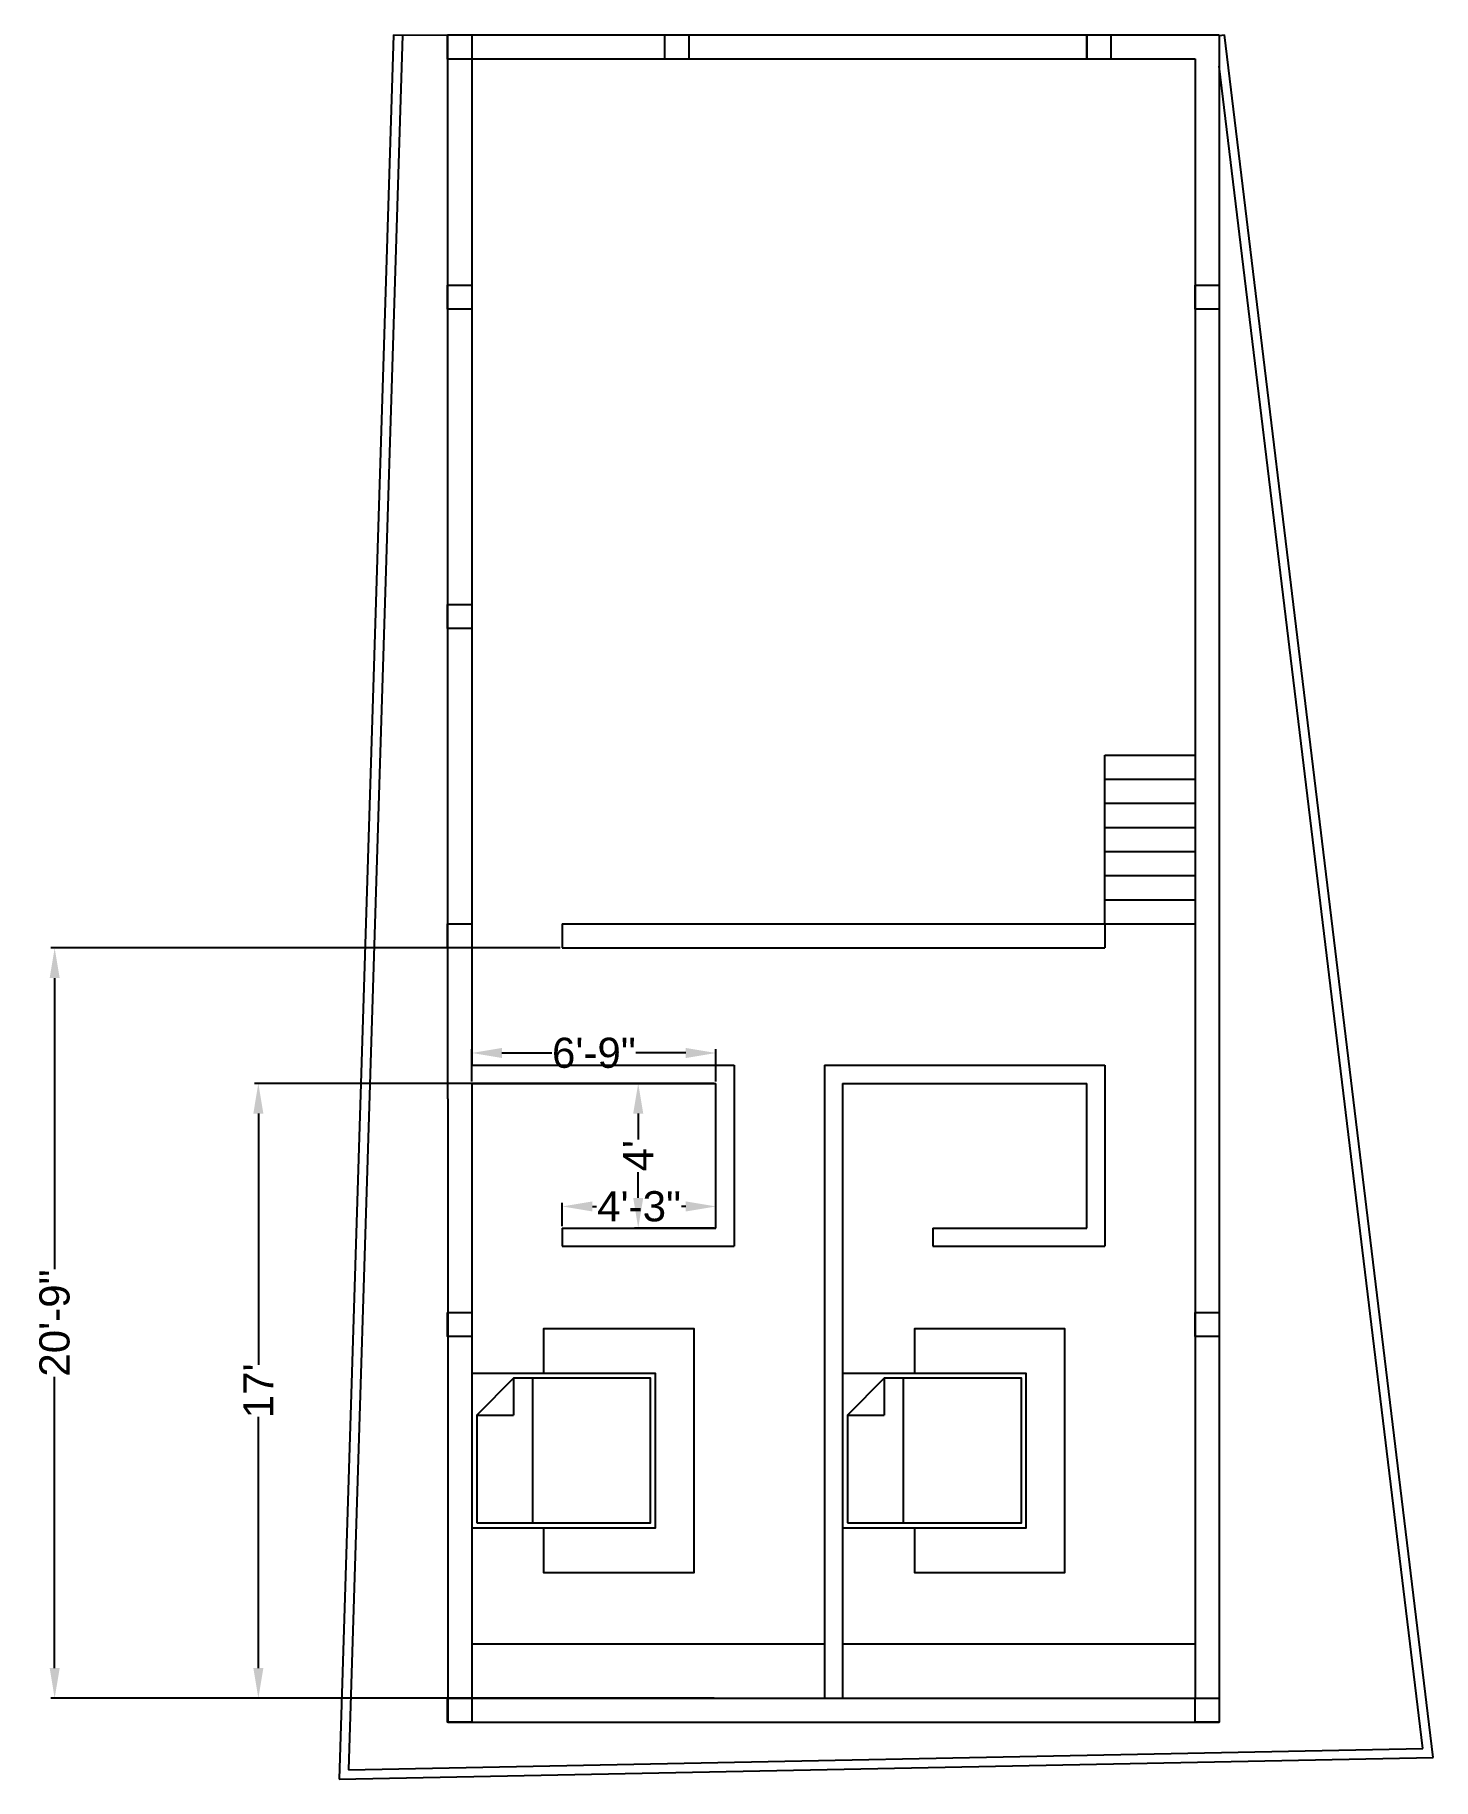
# Model space of a CAD drawing. Header units: inches. Extents: x 3347 to 3811, y 1428 to 2007.
import ezdxf

# ---------------------------------------------------------------- set-up
doc = ezdxf.new("R2010")
doc.units = ezdxf.units.IN
for name, color, linetype in [('bed room', 20, 'Continuous'), ('compund', 82, 'Continuous'), ('pillar', 82, 'Continuous'), ('stair', 130, 'Continuous'), ('wall', 7, 'Continuous')]:
    doc.layers.add(name, color=color, linetype=linetype)
doc.styles.get("Standard").update_dxf_attribs({"font": 'arial.ttf'})
doc.dimstyles.new('ISO-25', dxfattribs={"dimtxt": 10, "dimasz": 10, "dimexe": 1.25, "dimexo": 0.625, "dimtad": 0, "dimlunit": 4, "dimtxsty": 'Standard', "dimcen": 5, "dimadec": 0, "dimazin": 0, "dimtfac": 1, "dimtmove": 0, "dimatfit": 3, "dimfxl": 1, "dimfrac": 2, "dimarcsym": 0})

# ---------------------------------------------------------------- blocks, each defined once
blk = doc.blocks.new('8in pillar')
at = {"layer": 'pillar'}
blk.add_lwpolyline([(3916.78, 1584.21), (3924.78, 1584.21), (3924.78, 1576.21), (3916.78, 1576.21)], close=True, dxfattribs=at)
blk = doc.blocks.new('bed')
at = {"layer": 'bed room', "linetype": 'Continuous'}
for p, q in [((3509.09, 1575.76), (3509.09, 1560.76)), ((3516.82, 1575.76), (3516.82, 1516.76)), ((3494.09, 1560.76), (3509.09, 1560.76))]:
    blk.add_line(p, q, dxfattribs=at)
blk.add_lwpolyline([(3521.55, 1577.76), (3521.55, 1596.13), (3582.66, 1596.13), (3582.66, 1496.39), (3521.55, 1496.39), (3521.55, 1514.76)], dxfattribs=at)
for points in [[(3492.09, 1514.76), (3567.09, 1514.76), (3567.09, 1577.76), (3492.09, 1577.76)], [(3494.09, 1516.76), (3565.09, 1516.76), (3565.09, 1575.76), (3509.09, 1575.76), (3494.09, 1560.76)]]:
    blk.add_lwpolyline(points, close=True, dxfattribs=at)
blk = doc.blocks.new('*D47')
at = {"layer": 'Defpoints', "color": 0, "linetype": 'Continuous', "transparency": 16777216}
for p in [(3522.09, 1703.71), (3353.7, 1454.76), (3522.09, 1454.76)]:
    blk.add_point(p, dxfattribs=at)
at = {"layer": 'stair', "color": 0, "linetype": 'Continuous', "lineweight": -2, "transparency": 16777216}
for p, q in [((3521.46, 1703.71), (3352.45, 1703.71)), ((3353.7, 1693.71), (3353.7, 1597.12)), ((3353.7, 1464.76), (3353.7, 1561.35)), ((3521.46, 1454.76), (3352.45, 1454.76))]:
    blk.add_line(p, q, dxfattribs=at)
at = {"layer": 'stair', "color": 0, "linetype": 'Continuous', "transparency": 16777216}
for points in [[(3352.04, 1693.71), (3355.37, 1693.71), (3353.7, 1703.71)], [(3352.04, 1464.76), (3355.37, 1464.76), (3353.7, 1454.76)]]:
    blk.add_solid(points, dxfattribs=at)
at = {"layer": 'stair', "color": 0, "linetype": 'Continuous', "transparency": 16777216, "insert": (3353.7, 1579.24), "char_height": 10, "attachment_point": 5, "rotation": 90}
blk.add_mtext('20\'-9"', dxfattribs=at)
blk = doc.blocks.new('*D48')
at = {"layer": 'Defpoints', "color": 0, "linetype": 'Continuous', "transparency": 16777216}
for p in [(3573.09, 1658.76), (3421.27, 1454.76), (3573.09, 1454.76)]:
    blk.add_point(p, dxfattribs=at)
at = {"layer": 'stair', "color": 0, "linetype": 'Continuous', "lineweight": -2, "transparency": 16777216}
for p, q in [((3572.46, 1658.76), (3420.02, 1658.76)), ((3421.27, 1648.76), (3421.27, 1565.4)), ((3421.27, 1464.76), (3421.27, 1548.12)), ((3572.46, 1454.76), (3420.02, 1454.76))]:
    blk.add_line(p, q, dxfattribs=at)
at = {"layer": 'stair', "color": 0, "linetype": 'Continuous', "transparency": 16777216}
for points in [[(3419.61, 1648.76), (3422.94, 1648.76), (3421.27, 1658.76)], [(3419.61, 1464.76), (3422.94, 1464.76), (3421.27, 1454.76)]]:
    blk.add_solid(points, dxfattribs=at)
at = {"layer": 'stair', "color": 0, "linetype": 'Continuous', "transparency": 16777216, "insert": (3421.27, 1556.76), "char_height": 10, "attachment_point": 5, "rotation": 90}
blk.add_mtext("17'", dxfattribs=at)
blk = doc.blocks.new('*D49')
at = {"layer": 'Defpoints', "color": 0, "linetype": 'Continuous', "transparency": 16777216}
for p in [(3573.09, 1658.76), (3547.3, 1610.76), (3573.09, 1610.76)]:
    blk.add_point(p, dxfattribs=at)
at = {"layer": 'stair', "color": 0, "linetype": 'Continuous', "lineweight": -2, "transparency": 16777216}
for p, q in [((3572.46, 1658.76), (3546.05, 1658.76)), ((3547.3, 1648.76), (3547.3, 1640.19)), ((3547.3, 1620.76), (3547.3, 1629.34)), ((3572.46, 1610.76), (3546.05, 1610.76))]:
    blk.add_line(p, q, dxfattribs=at)
at = {"layer": 'stair', "color": 0, "linetype": 'Continuous', "transparency": 16777216}
for points in [[(3545.64, 1648.76), (3548.97, 1648.76), (3547.3, 1658.76)], [(3545.64, 1620.76), (3548.97, 1620.76), (3547.3, 1610.76)]]:
    blk.add_solid(points, dxfattribs=at)
at = {"layer": 'stair', "color": 0, "linetype": 'Continuous', "transparency": 16777216, "insert": (3547.3, 1634.76), "char_height": 10, "attachment_point": 5, "rotation": 90}
blk.add_mtext("4'", dxfattribs=at)
blk = doc.blocks.new('*D50')
at = {"layer": 'Defpoints', "color": 0, "linetype": 'Continuous', "transparency": 16777216}
for p in [(3573.09, 1668.86), (3492.09, 1658.76), (3573.09, 1658.76)]:
    blk.add_point(p, dxfattribs=at)
at = {"layer": 'stair', "color": 0, "linetype": 'Continuous', "lineweight": -2, "transparency": 16777216}
for p, q in [((3492.09, 1659.39), (3492.09, 1670.11)), ((3502.09, 1668.86), (3518.64, 1668.86)), ((3563.09, 1668.86), (3546.53, 1668.86)), ((3573.09, 1659.39), (3573.09, 1670.11))]:
    blk.add_line(p, q, dxfattribs=at)
at = {"layer": 'stair', "color": 0, "linetype": 'Continuous', "transparency": 16777216}
for points in [[(3502.09, 1670.53), (3502.09, 1667.19), (3492.09, 1668.86)], [(3563.09, 1670.53), (3563.09, 1667.19), (3573.09, 1668.86)]]:
    blk.add_solid(points, dxfattribs=at)
at = {"layer": 'stair', "color": 0, "linetype": 'Continuous', "transparency": 16777216, "insert": (3532.59, 1668.86), "char_height": 10, "attachment_point": 5}
blk.add_mtext('6\'-9"', dxfattribs=at)
blk = doc.blocks.new('*D51')
at = {"layer": 'Defpoints', "color": 0, "linetype": 'Continuous', "transparency": 16777216}
for p in [(3573.09, 1617.93), (3522.09, 1610.76), (3573.09, 1610.76)]:
    blk.add_point(p, dxfattribs=at)
at = {"layer": 'stair', "color": 0, "linetype": 'Continuous', "lineweight": -2, "transparency": 16777216}
for p, q in [((3522.09, 1611.39), (3522.09, 1619.18)), ((3532.09, 1617.93), (3533.47, 1617.93)), ((3563.09, 1617.93), (3561.7, 1617.93)), ((3573.09, 1611.39), (3573.09, 1619.18))]:
    blk.add_line(p, q, dxfattribs=at)
at = {"layer": 'stair', "color": 0, "linetype": 'Continuous', "transparency": 16777216}
for points in [[(3532.09, 1619.6), (3532.09, 1616.27), (3522.09, 1617.93)], [(3563.09, 1619.6), (3563.09, 1616.27), (3573.09, 1617.93)]]:
    blk.add_solid(points, dxfattribs=at)
at = {"layer": 'stair', "color": 0, "linetype": 'Continuous', "transparency": 16777216, "insert": (3547.59, 1617.93), "char_height": 10, "attachment_point": 5}
blk.add_mtext('4\'-3"', dxfattribs=at)

msp = doc.modelspace()

# ---------------------------------------------------------------- linework, layer by layer
at = {"layer": 'bed room', "linetype": 'Continuous'}
for p, q in [((3492.086, 1472.763), (3609.086, 1472.763)), ((3615.086, 1472.763), (3732.086, 1472.763))]:
    msp.add_line(p, q, dxfattribs=at)
at = {"layer": 'compund'}
for p, q in [((3466.086, 2006.708), (3448.083, 1427.898)), ((3469.084, 2006.615), (3451.179, 1430.959)), ((3811.011, 1435.083), (3741.854, 2006.708)), ((3807.635, 1438.017), (3740.086, 1996.349)), ((3451.179, 1430.959), (3807.635, 1438.017)), ((3448.083, 1427.898), (3811.011, 1435.083))]:
    msp.add_line(p, q, dxfattribs=at)
at = {"layer": 'compund', "linetype": 'Continuous'}
for p, q in [((3466.086, 2006.708), (3469.084, 2006.615)), ((3469.084, 2006.615), (3484.086, 2006.708)), ((3740.086, 2006.494), (3741.854, 2006.708))]:
    msp.add_line(p, q, dxfattribs=at)
at = {"layer": 'stair', "linetype": 'Continuous'}
for p, q in [((3702.086, 1711.708), (3702.086, 1767.708)), ((3702.086, 1767.708), (3732.086, 1767.708)), ((3732.086, 1767.708), (3732.086, 1711.708)), ((3702.086, 1759.708), (3732.086, 1759.708)), ((3702.086, 1751.708), (3732.086, 1751.708)), ((3702.086, 1743.708), (3732.086, 1743.708)), ((3702.086, 1735.708), (3732.086, 1735.708)), ((3702.086, 1727.708), (3732.086, 1727.708)), ((3702.086, 1719.708), (3732.086, 1719.708)), ((3702.086, 1711.708), (3732.086, 1711.708))]:
    msp.add_line(p, q, dxfattribs=at)
at = {"layer": 'wall'}
for p, q in [((3484.086, 2006.708), (3740.086, 2006.708)), ((3696.086, 2006.708), (3696.086, 1998.708)), ((3492.086, 1998.708), (3732.086, 1998.708)), ((3484.086, 1653.667), (3484.086, 1446.763)), ((3484.086, 1446.763), (3740.086, 1446.763))]:
    msp.add_line(p, q, dxfattribs=at)
at = {"layer": 'wall', "linetype": 'Continuous'}
for p, q in [((3484.086, 1915.708), (3484.086, 2006.708)), ((3740.086, 2006.708), (3740.086, 1663.708)), ((3492.086, 1998.708), (3492.086, 1664.763)), ((3732.086, 1998.708), (3732.086, 1454.763)), ((3484.086, 1653.667), (3484.086, 1915.708)), ((3522.086, 1711.708), (3702.086, 1711.708)), ((3522.086, 1711.708), (3522.086, 1703.708)), ((3702.086, 1711.708), (3702.086, 1703.708)), ((3522.086, 1703.708), (3702.086, 1703.708)), ((3492.086, 1664.763), (3579.086, 1664.763)), ((3579.086, 1664.763), (3579.086, 1604.763)), ((3609.086, 1664.763), (3609.086, 1454.763)), ((3609.086, 1664.763), (3702.086, 1664.763)), ((3702.086, 1664.763), (3702.086, 1604.763)), ((3740.086, 1663.708), (3740.086, 1446.763)), ((3492.086, 1658.763), (3573.086, 1658.763)), ((3492.086, 1658.763), (3492.086, 1454.763)), ((3573.086, 1610.763), (3573.086, 1658.763)), ((3615.086, 1658.763), (3615.086, 1454.763)), ((3615.086, 1658.763), (3696.086, 1658.763)), ((3696.086, 1610.763), (3696.086, 1658.763)), ((3522.086, 1610.763), (3573.086, 1610.763)), ((3522.086, 1610.763), (3522.086, 1604.763)), ((3645.086, 1610.763), (3696.086, 1610.763)), ((3645.086, 1610.763), (3645.086, 1604.763)), ((3522.086, 1604.763), (3579.086, 1604.763)), ((3645.086, 1604.763), (3702.086, 1604.763)), ((3492.086, 1454.763), (3732.086, 1454.763))]:
    msp.add_line(p, q, dxfattribs=at)

# ---------------------------------------------------------------- block references
at = {"layer": 'bed room', "linetype": 'Continuous', "xscale": 0.81271013613907, "yscale": 0.81271013613907, "zscale": 0.81271013613907}
for p in [(654.032, 280.268), (777.032, 280.268)]:
    msp.add_blockref('bed', p, dxfattribs=at)
at = {"layer": 'pillar'}
for p in [(-432.698, 422.495), (-360.698, 422.495), (-220.698, 422.495), (-432.698, 339.495), (-184.698, 339.495), (-432.698, 233.495), (-432.698, 127.495), (-432.698, -1.45), (-184.698, -1.45), (-432.698, -129.45), (-184.698, -129.45)]:
    msp.add_blockref('8in pillar', p, dxfattribs=at)

# ---------------------------------------------------------------- dimensions: what is measured, and where the dimension line sits
at = {"layer": 'stair', "linetype": 'Continuous'}
for base, p1, p2, picture, middle in [((3353.7037, 1454.763), (3522.0857, 1703.7084), (3522.0857, 1454.763), '*D47', (3353.7037, 1579.2357)), ((3421.273, 1454.763), (3573.086, 1658.763), (3573.086, 1454.763), '*D48', (3421.273, 1556.763)), ((3547.304, 1610.763), (3573.086, 1658.763), (3573.086, 1610.763), '*D49', (3547.304, 1634.763))]:
    dim = msp.add_linear_dim(base=base, p1=p1, p2=p2, angle=90, dimstyle='ISO-25', dxfattribs=at)
    dim.commit()
    dim.dimension.update_dxf_attribs({"geometry": picture, "text_midpoint": middle})
for base, p1, p2, picture, middle in [((3573.086, 1668.861), (3492.086, 1658.763), (3573.086, 1658.763), '*D50', (3532.586, 1668.861)), ((3573.086, 1617.932), (3522.086, 1610.763), (3573.086, 1610.763), '*D51', (3547.586, 1617.932))]:
    dim = msp.add_linear_dim(base=base, p1=p1, p2=p2, dimstyle='ISO-25', dxfattribs=at)
    dim.commit()
    dim.dimension.update_dxf_attribs({"geometry": picture, "text_midpoint": middle})

doc.saveas('drawing.dxf')
